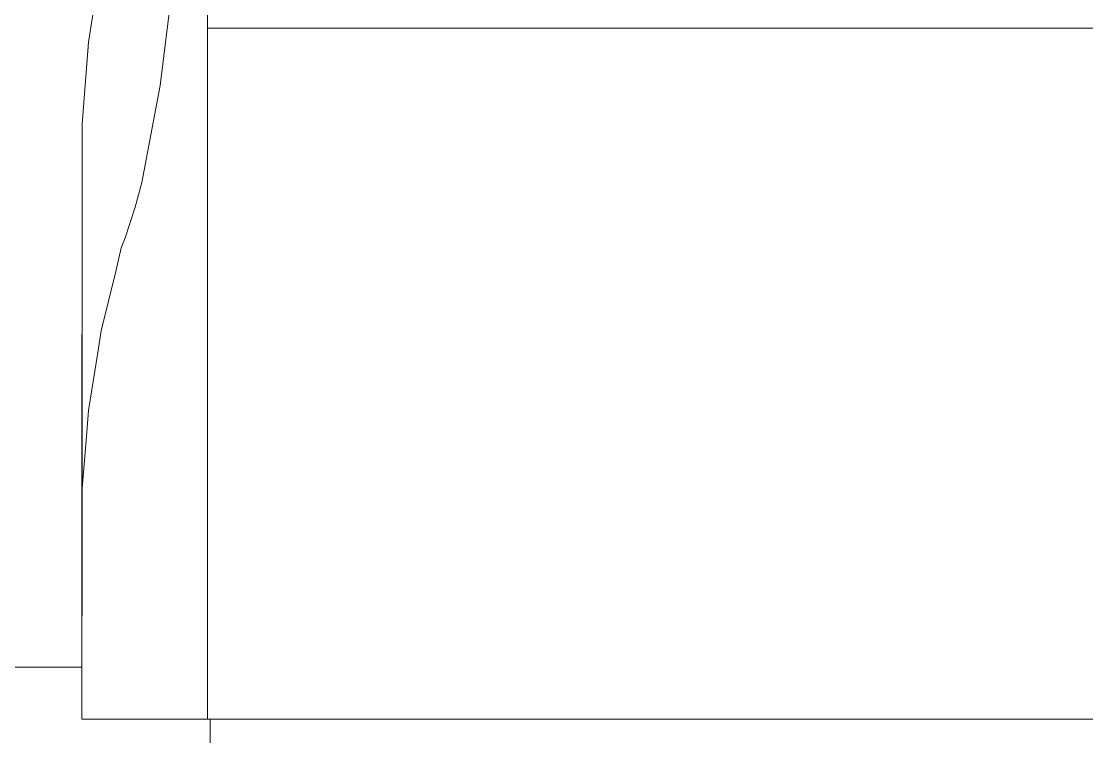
# Model space of a CAD drawing. Header units: metres. Extents: x -208 to 1512, y -277 to 123.
# Drawn here: x 8.61 to 8.8274, y -1.211 to -1.0651 of the extents above; entities that cross this region are included whole.
import ezdxf

# ---------------------------------------------------------------- set-up
doc = ezdxf.new("R2010")
doc.units = ezdxf.units.M
doc.header["$MEASUREMENT"] = 0
doc.linetypes.add('Wipeout_Contour', pattern=[1, 0, -1])
doc.layers.add('325 Dachfenster', color=7, linetype='Continuous')

# ---------------------------------------------------------------- blocks, each defined once
blk = doc.blocks.new('VELUX SlopeRoofBundle[15]_4')
at = {"color": 254, "linetype": 'Wipeout_Contour', "lineweight": 0, "ltscale": 98.232204}
blk.add_wipeout([(8.5955, -0.75477), (8.5955, -1.06427), (8.5963, -1.06932), (8.5976, -1.08603), (8.5976, -1.09471), (8.59761, -1.12357), (8.59762, -1.13397), (8.59763, -1.16316), (8.59763, -1.19678), (8.61, -1.19678), (8.61, -0.75477)], dxfattribs=at).dxf.layer = '325 Dachfenster'
at = {"color": 254, "linetype": 'Wipeout_Contour', "lineweight": 0, "ltscale": 93.391228}
blk.add_wipeout([(8.61, -0.75477), (8.61, -1.19678), (8.62237, -1.19678), (8.62237, -1.16316), (8.62238, -1.13397), (8.62239, -1.12357), (8.6224, -1.09471), (8.6224, -1.08603), (8.6237, -1.06932), (8.6245, -1.06427), (8.6245, -0.75477)], dxfattribs=at).dxf.layer = '325 Dachfenster'
at = {"color": 254, "linetype": 'Wipeout_Contour', "lineweight": 0, "ltscale": 52.579032}
blk.add_wipeout([(8.61, -1.19678), (8.61, -1.25893), (8.6466, -1.25893), (8.6466, -1.20742), (8.62237, -1.20742), (8.62237, -1.19678)], dxfattribs=at).dxf.layer = '325 Dachfenster'
at = {"color": 254, "linetype": 'Wipeout_Contour', "lineweight": 0, "ltscale": 60.868024}
blk.add_wipeout([(8.6224, -1.09471), (8.62237, -1.16316), (8.62237, -1.20742), (8.62237, -1.20677), (8.62239, -1.17943), (8.6224, -1.16034), (8.6224, -1.09876)], dxfattribs=at).dxf.layer = '325 Dachfenster'
at = {"color": 254, "linetype": 'Wipeout_Contour', "lineweight": 0, "ltscale": 34.986857}
blk.add_wipeout([(8.6466, -1.20742), (8.6466, -1.25893), (8.6485, -1.25611), (8.6485, -1.20742)], dxfattribs=at).dxf.layer = '325 Dachfenster'
at = {"color": 254, "linetype": 'Wipeout_Contour', "lineweight": 0, "ltscale": 43.350242}
blk.add_wipeout([(8.6224, -1.16034), (8.62335, -1.14888), (8.6237, -1.14447), (8.6237, -1.06932), (8.6224, -1.08603)], dxfattribs=at).dxf.layer = '325 Dachfenster'
at = {"color": 254, "linetype": 'Wipeout_Contour', "lineweight": 0, "ltscale": 36.58997}
blk.add_wipeout([(8.6485, -1.20742), (8.6485, -1.21451), (9.4515, -1.21451), (9.4515, -1.20742)], dxfattribs=at).dxf.layer = '325 Dachfenster'
at = {"layer": '325 Dachfenster', "linetype": 'Continuous', "lineweight": 0, "flags": 128}
blk.add_lwpolyline([(8.6224, -1.08763), (8.6224, -1.09471)], dxfattribs=at)
at = {"color": 254, "linetype": 'Wipeout_Contour', "lineweight": 0, "ltscale": 43.340316}
blk.add_wipeout([(8.6237, -1.06932), (8.6237, -1.14447), (8.62562, -1.1326), (8.6263, -1.1282), (8.6263, -1.05292)], dxfattribs=at).dxf.layer = '325 Dachfenster'
at = {"color": 254, "linetype": 'Wipeout_Contour', "lineweight": 0, "ltscale": 34.934395}
blk.add_wipeout([(8.62237, -1.20742), (8.648, -1.20742), (8.648, -1.20677), (8.62237, -1.20677)], dxfattribs=at).dxf.layer = '325 Dachfenster'
at = {"color": 254, "linetype": 'Wipeout_Contour', "lineweight": 0, "ltscale": 43.353502}
blk.add_wipeout([(8.6263, -1.05292), (8.6263, -1.1282), (8.62929, -1.11613), (8.6304, -1.11125), (8.6304, -1.03671)], dxfattribs=at).dxf.layer = '325 Dachfenster'
at = {"color": 254, "linetype": 'Wipeout_Contour', "lineweight": 0, "ltscale": 34.930417}
blk.add_wipeout([(8.62237, -1.20677), (8.648, -1.20677), (8.648, -1.19335), (8.62238, -1.19335)], dxfattribs=at).dxf.layer = '325 Dachfenster'
at = {"layer": '325 Dachfenster', "linetype": 'Continuous', "lineweight": 0, "flags": 128}
for points in [[(8.59763, -1.19678), (8.61, -1.19678), (8.62237, -1.19678)], [(8.62237, -1.20677), (8.62237, -1.20742)]]:
    blk.add_lwpolyline(points, dxfattribs=at)
at = {"color": 254, "linetype": 'Wipeout_Contour', "lineweight": 0, "ltscale": 105.177966}
blk.add_wipeout([(8.6304, -1.03671), (8.6304, -1.11125), (8.63117, -1.10925), (8.63325, -1.103), (8.63457, -1.09797), (8.63831, -1.07814), (8.64039, -1.06173), (8.64081, -1.04886), (8.63954, -1.03978), (8.63665, -1.03447), (8.63214, -1.03307), (8.63151, -1.03411)], dxfattribs=at).dxf.layer = '325 Dachfenster'
at = {"color": 254, "linetype": 'Wipeout_Contour', "lineweight": 0, "ltscale": 34.922973}
blk.add_wipeout([(8.62238, -1.19335), (8.648, -1.19335), (8.648, -1.17943), (8.62239, -1.17943)], dxfattribs=at).dxf.layer = '325 Dachfenster'
at = {"layer": '325 Dachfenster', "linetype": 'Continuous', "lineweight": 0, "flags": 128}
blk.add_lwpolyline([(8.63151, -1.03411), (8.6304, -1.03671), (8.6263, -1.05292), (8.6237, -1.06932), (8.6224, -1.08603), (8.6224, -1.08763)], dxfattribs=at)
at = {"color": 254, "linetype": 'Wipeout_Contour', "lineweight": 0, "ltscale": 34.68208}
blk.add_wipeout([(8.64039, -1.06173), (8.63831, -1.07814), (8.648, -1.07814), (8.648, -1.06173)], dxfattribs=at).dxf.layer = '325 Dachfenster'
at = {"color": 254, "linetype": 'Wipeout_Contour', "lineweight": 0, "ltscale": 34.776903}
blk.add_wipeout([(8.63325, -1.103), (8.63117, -1.10925), (8.648, -1.10925), (8.648, -1.103)], dxfattribs=at).dxf.layer = '325 Dachfenster'
at = {"color": 254, "linetype": 'Wipeout_Contour', "lineweight": 0, "ltscale": 34.915219}
blk.add_wipeout([(8.62239, -1.17943), (8.648, -1.17943), (8.648, -1.16457), (8.6224, -1.16457)], dxfattribs=at).dxf.layer = '325 Dachfenster'
at = {"color": 254, "linetype": 'Wipeout_Contour', "lineweight": 0, "ltscale": 36.583772}
blk.add_wipeout([(9.452, -1.1924), (8.648, -1.1924), (8.648, -1.20601), (9.452, -1.20601)], dxfattribs=at).dxf.layer = '325 Dachfenster'
at = {"color": 254, "linetype": 'Wipeout_Contour', "lineweight": 0, "ltscale": 34.811686}
blk.add_wipeout([(8.63457, -1.09797), (8.63325, -1.103), (8.648, -1.103), (8.648, -1.09797)], dxfattribs=at).dxf.layer = '325 Dachfenster'
at = {"color": 254, "linetype": 'Wipeout_Contour', "lineweight": 0, "ltscale": 44.099351}
blk.add_wipeout([(8.6224, -1.16457), (8.648, -1.16457), (8.648, -1.14888), (8.62335, -1.14888), (8.6224, -1.16034)], dxfattribs=at).dxf.layer = '325 Dachfenster'
at = {"color": 254, "linetype": 'Wipeout_Contour', "lineweight": 0, "ltscale": 36.576478}
blk.add_wipeout([(9.452, -1.17857), (8.648, -1.17857), (8.648, -1.1924), (9.452, -1.1924)], dxfattribs=at).dxf.layer = '325 Dachfenster'
at = {"color": 254, "linetype": 'Wipeout_Contour', "lineweight": 0, "ltscale": 36.58761}
blk.add_wipeout([(9.452, -1.20601), (8.648, -1.20601), (8.648, -1.20742), (9.452, -1.20742)], dxfattribs=at).dxf.layer = '325 Dachfenster'
at = {"layer": '325 Dachfenster', "linetype": 'Continuous', "lineweight": 0, "flags": 128}
for points in [[(8.62237, -1.16316), (8.62237, -1.20677)], [(8.62237, -1.20742), (8.648, -1.20742), (9.452, -1.20742), (9.47763, -1.20742)], [(8.648, -1.20742), (8.648, -1.20677)], [(8.6485, -1.20742), (8.6485, -1.21451), (8.6485, -1.22218), (8.6485, -1.22997), (8.6485, -1.23744), (8.6485, -1.24407)]]:
    blk.add_lwpolyline(points, dxfattribs=at)
at = {"color": 254, "linetype": 'Wipeout_Contour', "lineweight": 0, "ltscale": 34.621963}
blk.add_wipeout([(8.63831, -1.07814), (8.63457, -1.09797), (8.648, -1.09797), (8.648, -1.07814)], dxfattribs=at).dxf.layer = '325 Dachfenster'
at = {"color": 254, "linetype": 'Wipeout_Contour', "lineweight": 0, "ltscale": 44.024126}
blk.add_wipeout([(8.62335, -1.14888), (8.648, -1.14888), (8.648, -1.1326), (8.62562, -1.1326), (8.6237, -1.14447)], dxfattribs=at).dxf.layer = '325 Dachfenster'
at = {"color": 254, "linetype": 'Wipeout_Contour', "lineweight": 0, "ltscale": 36.568975}
blk.add_wipeout([(9.452, -1.16381), (8.648, -1.16381), (8.648, -1.17857), (9.452, -1.17857)], dxfattribs=at).dxf.layer = '325 Dachfenster'
at = {"layer": '325 Dachfenster', "linetype": 'Continuous', "lineweight": 0, "flags": 128}
blk.add_lwpolyline([(8.62237, -1.16316), (8.6224, -1.09471)], dxfattribs=at)
at = {"color": 254, "linetype": 'Wipeout_Contour', "lineweight": 0, "ltscale": 36.519657}
blk.add_wipeout([(9.452, -1.06647), (8.648, -1.06647), (8.648, -1.07942), (9.452, -1.07942)], dxfattribs=at).dxf.layer = '325 Dachfenster'
at = {"color": 254, "linetype": 'Wipeout_Contour', "lineweight": 0, "ltscale": 43.934438}
blk.add_wipeout([(8.6263, -1.1282), (8.62562, -1.1326), (8.648, -1.1326), (8.648, -1.11613), (8.62929, -1.11613)], dxfattribs=at).dxf.layer = '325 Dachfenster'
at = {"color": 254, "linetype": 'Wipeout_Contour', "lineweight": 0, "ltscale": 36.561115}
blk.add_wipeout([(9.452, -1.14827), (8.648, -1.14827), (8.648, -1.16381), (9.452, -1.16381)], dxfattribs=at).dxf.layer = '325 Dachfenster'
at = {"color": 254, "linetype": 'Wipeout_Contour', "lineweight": 0, "ltscale": 36.513015}
blk.add_wipeout([(8.648, -1.0659), (9.452, -1.0659), (9.452, -1.05212), (8.648, -1.05212)], dxfattribs=at).dxf.layer = '325 Dachfenster'
at = {"color": 254, "linetype": 'Wipeout_Contour', "lineweight": 0, "ltscale": 36.52762}
blk.add_wipeout([(8.648, -1.07942), (8.648, -1.09896), (9.452, -1.09896), (9.452, -1.07942)], dxfattribs=at).dxf.layer = '325 Dachfenster'
at = {"color": 254, "linetype": 'Wipeout_Contour', "lineweight": 0, "ltscale": 43.915373}
blk.add_wipeout([(8.63117, -1.10925), (8.6304, -1.11125), (8.62929, -1.11613), (8.648, -1.11613), (8.648, -1.10925)], dxfattribs=at).dxf.layer = '325 Dachfenster'
at = {"color": 254, "linetype": 'Wipeout_Contour', "lineweight": 0, "ltscale": 36.553033}
blk.add_wipeout([(9.452, -1.13227), (8.648, -1.13227), (8.648, -1.14827), (9.452, -1.14827)], dxfattribs=at).dxf.layer = '325 Dachfenster'
at = {"layer": '325 Dachfenster', "linetype": 'Continuous', "lineweight": 0, "flags": 128}
blk.add_lwpolyline([(8.63214, -1.03307), (8.63665, -1.03447), (8.63954, -1.03978), (8.64081, -1.04886), (8.64039, -1.06173), (8.63831, -1.07814), (8.63457, -1.09797), (8.63325, -1.103), (8.63117, -1.10925), (8.6304, -1.11125), (8.62929, -1.11613), (8.6263, -1.1282), (8.62562, -1.1326), (8.6237, -1.14447), (8.62335, -1.14888), (8.6224, -1.16034), (8.6224, -1.16457), (8.62239, -1.17943), (8.62238, -1.19335), (8.62237, -1.20677)], dxfattribs=at)
at = {"color": 254, "linetype": 'Wipeout_Contour', "lineweight": 0, "ltscale": 36.516297}
blk.add_wipeout([(8.648, -1.06647), (9.452, -1.06647), (9.452, -1.06615), (8.648, -1.06615)], dxfattribs=at).dxf.layer = '325 Dachfenster'
at = {"color": 254, "linetype": 'Wipeout_Contour', "lineweight": 0, "ltscale": 36.544848}
blk.add_wipeout([(9.452, -1.1159), (8.648, -1.1159), (8.648, -1.13227), (9.452, -1.13227)], dxfattribs=at).dxf.layer = '325 Dachfenster'
at = {"color": 254, "linetype": 'Wipeout_Contour', "lineweight": 0, "ltscale": 36.516166}
blk.add_wipeout([(8.648, -1.06615), (9.452, -1.06615), (9.452, -1.0659), (8.648, -1.0659)], dxfattribs=at).dxf.layer = '325 Dachfenster'
at = {"color": 254, "linetype": 'Wipeout_Contour', "lineweight": 0, "ltscale": 36.539004}
blk.add_wipeout([(9.452, -1.1095), (8.648, -1.1095), (8.648, -1.1159), (9.452, -1.1159)], dxfattribs=at).dxf.layer = '325 Dachfenster'
at = {"layer": '325 Dachfenster', "linetype": 'Continuous', "lineweight": 0, "flags": 128}
blk.add_lwpolyline([(8.648, -1.06647), (9.452, -1.06647)], dxfattribs=at)
at = {"color": 254, "linetype": 'Wipeout_Contour', "lineweight": 0, "ltscale": 36.535951}
blk.add_wipeout([(8.648, -1.10363), (8.648, -1.1095), (9.452, -1.1095), (9.452, -1.10363)], dxfattribs=at).dxf.layer = '325 Dachfenster'
at = {"color": 254, "linetype": 'Wipeout_Contour', "lineweight": 0, "ltscale": 36.533333}
blk.add_wipeout([(8.648, -1.09896), (8.648, -1.10363), (9.452, -1.10363), (9.452, -1.09896)], dxfattribs=at).dxf.layer = '325 Dachfenster'
at = {"layer": '325 Dachfenster', "linetype": 'Continuous', "lineweight": 0, "flags": 128}
blk.add_lwpolyline([(8.648, -1.20677), (8.648, -1.19335), (8.648, -1.17943), (8.648, -1.16457), (8.648, -1.14888), (8.648, -1.1326), (8.648, -1.11613), (8.648, -1.10925), (8.648, -1.103), (8.648, -1.09797), (8.648, -1.07814), (8.648, -1.06173), (8.648, -1.04886), (8.648, -1.03978), (8.648, -1.03447), (8.648, -1.03307)], dxfattribs=at)
blk = doc.blocks.new('Dachfläche_31_4', base_point=(11.26, -0.41767))
at = {"layer": '325 Dachfenster', "linetype": 'Continuous', "lineweight": 0}
blk.add_blockref('VELUX SlopeRoofBundle[15]_4', (0, 0), dxfattribs=at)

msp = doc.modelspace()

# ---------------------------------------------------------------- block references
at = {"layer": '325 Dachfenster', "color": 7, "linetype": 'Continuous', "lineweight": 13, "true_color": 0xf4f4f4}
msp.add_blockref('Dachfläche_31_4', (11.26, -0.41767), dxfattribs=at)

doc.saveas('drawing.dxf')
